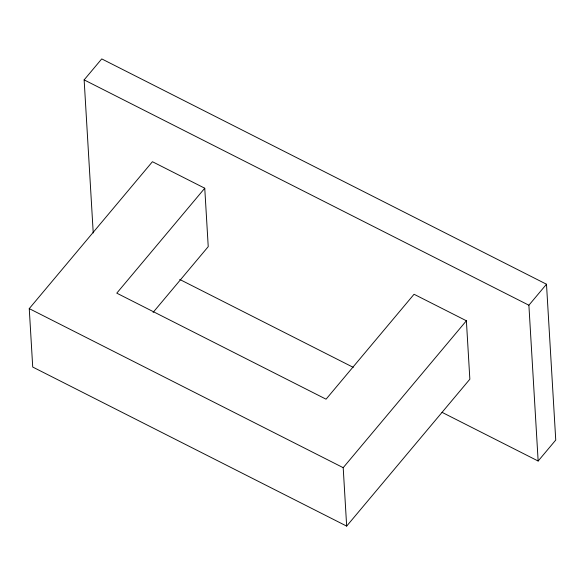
<?xml version="1.0" encoding="UTF-8"?>
<svg xmlns="http://www.w3.org/2000/svg" width="585" height="585" viewBox="0 0 585 585"><rect width="100%" height="100%" fill="white"/><g stroke="black" fill="none" stroke-linecap="round" stroke-linejoin="round"><path stroke-width="0.88" d="M93.234 232.962L84.138 79.882L101.739 58.895L546.492 284.23L555.75 440.044L538.149 461.031L442.033 412.337M204.757 188.224L116.773 293.151L326.064 399.189L414.056 294.262L466.384 320.77L469.85 379.204L346.664 526.105L32.723 367.044L29.25 308.617L152.436 161.709L204.757 188.224L208.231 246.651L153.095 312.412M346.664 526.105L343.198 467.678L466.384 320.77M538.149 461.031L528.891 305.216L546.492 284.23M84.138 79.882L528.891 305.216M179.741 279.447L353.245 367.351M29.25 308.617L343.198 467.678"/></g></svg>
